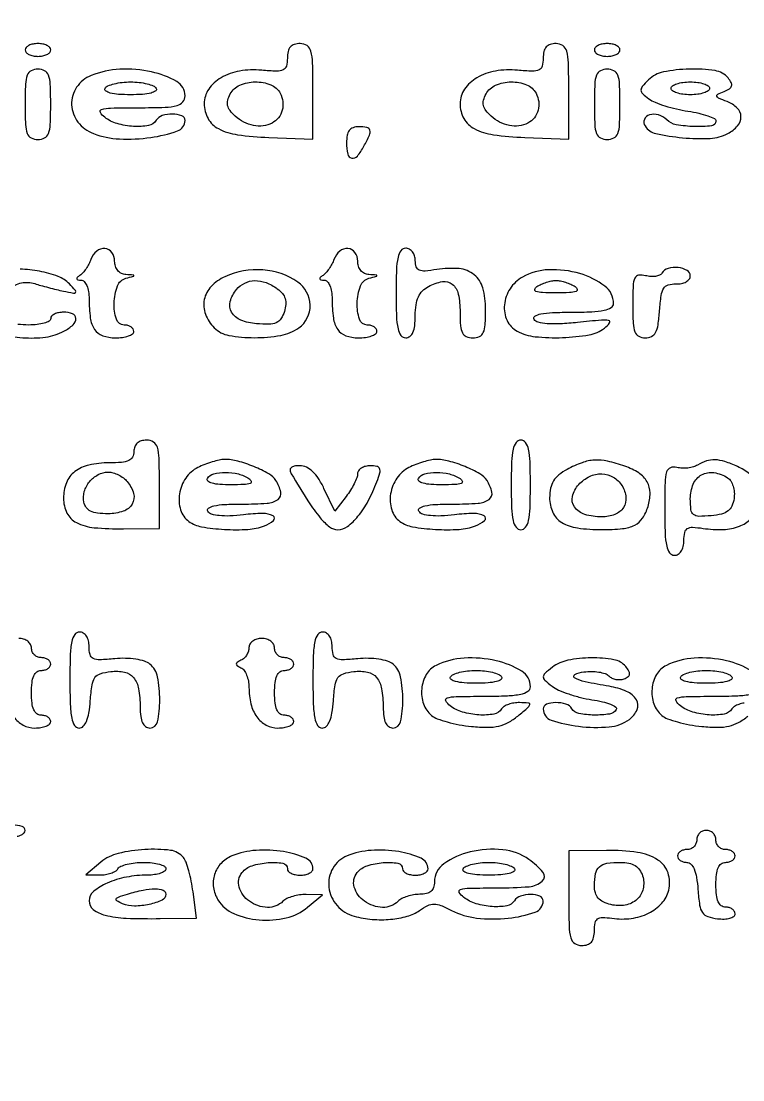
# Model space of a CAD drawing. Extents: x 0 to 1066, y 0 to 761.
# Drawn here: x 1007.7 to 1017.25, y 127.07 to 141.07 of the extents above; entities that cross this region are included whole.
import ezdxf

# ---------------------------------------------------------------- set-up
doc = ezdxf.new("R2010")
doc.units = 0
doc.header["$MEASUREMENT"] = 0

msp = doc.modelspace()

# ---------------------------------------------------------------- linework, layer by layer
for points in [[(710.559243, 95.267872, -0.000023), (733.258836, 95.240684, -0.000004), (756.324384, 95.211821, -0.198594)], [(606.442229, 95.24091, -0.000004), (629.422908, 95.212432, -0.198597)], [(669.892229, 95.24091, -0.000004), (692.872908, 95.212432, -0.198597)], [(1007.548034, 137.532152, -0.127471), (1007.706084, 137.608599, -0.126029), (1007.8821, 137.599121, 0.008414), (1007.961998, 137.575478, 0.004214), (1008.063726, 137.548149, 0.004183), (1008.169485, 137.521633, 0.006167), (1008.2628, 137.50028, 0.006891), (1008.393972, 137.473848, 0.271372), (1008.420771, 137.483477, 0.369524), (1008.420476, 137.508018, 0.009791), (1008.341541, 137.594547, 0.113729), (1008.191576, 137.693917, 0.041876), (1007.945735, 137.763283, 0.042013), (1007.688889, 137.790956, 0.10093)], [(1007.435624, 136.939207, 0.053922), (1007.723145, 136.884646, 0.053029), (1008.027016, 136.892598, 0.090061), (1008.268362, 136.970377, 0.059033), (1008.389825, 137.055148, 0.219872), (1008.426118, 137.138493, 0.307231), (1008.382632, 137.199622, 0.089316), (1008.2628, 137.2212, 0.048028), (1008.198046, 137.214966, 0.068025), (1008.143303, 137.196349, 0.088204), (1008.106415, 137.168907, 0.191087), (1008.0936, 137.1366, -0.27491), (1008.074203, 137.103987, -0.053598), (1008.008295, 137.076851, -0.043338), (1007.914472, 137.058139, -0.027566), (1007.803201, 137.052, -0.030534), (1007.65704, 137.060934, -0.091037)], [(1017.335573, 135.08342, 0.061805), (1017.179465, 135.179341, 0.027517), (1017.00934, 135.245817, 0.069795), (1016.879041, 135.269275, 0.087239), (1016.76545, 135.253814, 0.063946), (1016.649985, 135.199874, -0.072131), (1016.594291, 135.174953, -0.041012), (1016.521733, 135.160641, -0.039976), (1016.444685, 135.158109, -0.052229), (1016.375035, 135.168736, 0.160191), (1016.290021, 135.163467, 0.232379), (1016.240497, 135.108632, 0.063932), (1016.219251, 134.96826, 0.00563), (1016.2152, 134.608467, 0.008256), (1016.220342, 134.297091, 0.043706), (1016.240808, 134.127895, 0.102209), (1016.279728, 134.038699, 0.243562), (1016.3421, 134.0064, 0.136907), (1016.393444, 134.020727, 0.113975), (1016.434215, 134.060358, 0.089387), (1016.460305, 134.123058, 0.054055), (1016.469, 134.203248, -0.047174), (1016.478964, 134.30862, -0.207533), (1016.513318, 134.359071, -0.154843), (1016.581146, 134.37686, -0.023746), (1016.721717, 134.363005, 0.044591), (1016.990021, 134.347801, 0.082955), (1017.203059, 134.390553, 0.109471), (1017.351486, 134.488149, 0.132051)], [(1007.606303, 131.869103, 0.1158), (1007.729455, 131.76107, 0.122996), (1007.885077, 131.7222, 0.038692), (1007.964926, 131.728388, 0.057746), (1008.032346, 131.747051, 0.075912), (1008.078306, 131.774411, 0.224226), (1008.0936, 131.8068, 0.148195), (1008.083823, 131.839063, 0.098894), (1008.056323, 131.866549, 0.082425), (1008.015214, 131.885081, 0.064853), (1007.9667, 131.8914, -0.164293), (1007.910065, 131.910526, -0.129352), (1007.870014, 131.9619, -0.075863), (1007.846728, 132.051799, -0.025511), (1007.8398, 132.1875, -0.025511), (1007.846728, 132.323201, -0.075863), (1007.870014, 132.4131, -0.129352), (1007.910065, 132.464474, -0.164293), (1007.9667, 132.4836, 0.064853), (1008.015214, 132.489919, 0.082425), (1008.056323, 132.508451, 0.098894), (1008.083823, 132.535937, 0.148195), (1008.0936, 132.5682, 0.148195), (1008.083823, 132.600463, 0.098894), (1008.056323, 132.627949, 0.082425), (1008.015214, 132.646481, 0.064853), (1007.9667, 132.6528, -0.099038), (1007.91827, 132.662488, -0.097945), (1007.877077, 132.690077, -0.097945), (1007.849488, 132.73127, -0.099038), (1007.8398, 132.7797, 0.130775), (1007.826839, 132.828409, 0.10214), (1007.79045, 132.869587, 0.08892), (1007.735692, 132.897136, 0.072314), (1007.6706, 132.9066, 0.069108)], [(1017.36897, 132.473601, 0.08258), (1017.030822, 132.611503, 0.070895), (1016.606084, 132.645934, 0.097484), (1016.23635, 132.549546, 0.150218), (1016.106822, 132.429462, 0.108788), (1016.046744, 132.240799, 0.106265), (1016.070918, 132.040611, 0.137396), (1016.175707, 131.88907, 0.083642), (1016.251657, 131.844995, 0.022459), (1016.384793, 131.801756, 0.0221), (1016.542726, 131.765623, 0.021236), (1016.705346, 131.742995, 0.021612), (1016.916848, 131.731865, 0.057498), (1017.066995, 131.747766, 0.070643), (1017.19095, 131.794626, 0.047885), (1017.315889, 131.879769, 0.004231)], [(1017.266358, 132.052604, 0.044511), (1017.194875, 132.034922, 0.048877), (1017.136661, 132.008285, 0.123222), (1017.1035, 131.976, -0.213591), (1017.001791, 131.906959, -0.058451), (1016.8036, 131.895304, -0.056144), (1016.587505, 131.932443, -0.091551), (1016.42172, 132.015609, -0.103523), (1016.364763, 132.080954, -0.484919), (1016.381129, 132.120498, -0.064153), (1016.500185, 132.138155, -0.00368), (1016.87085, 132.142509, 0.008414), (1017.181312, 132.149097, 0.040692), (1017.356343, 132.170092, 0.08915)], [(1007.650754, 130.290234, 0.068025), (1007.705498, 130.308851, 0.088204), (1007.742385, 130.336293, 0.191087), (1007.7552, 130.3686, 0.33192), (1007.717291, 130.419414, 0.059876), (1007.593584, 130.440557, 0.04594)]]:
    msp.add_lwpolyline(points, format="xyb")
for points in [[(1007.7552, 140.6898, 0.191087), (1007.768015, 140.657493, 0.088204), (1007.804903, 140.630051, 0.068025), (1007.859646, 140.611434, 0.048028), (1007.9244, 140.6052, 0.048028), (1007.989154, 140.611434, 0.068025), (1008.043898, 140.630051, 0.088204), (1008.080785, 140.657493, 0.191087), (1008.0936, 140.6898, 0.191087), (1008.080785, 140.722107, 0.088204), (1008.043898, 140.749549, 0.068025), (1007.989154, 140.768166, 0.048028), (1007.9244, 140.7744, 0.048028), (1007.859646, 140.768166, 0.068025), (1007.804903, 140.749549, 0.088204), (1007.768015, 140.722107, 0.191087)], [(1011.2238, 140.581814, -0.06183), (1011.210713, 140.47639, -0.224383), (1011.168919, 140.425592, -0.120811), (1011.083091, 140.408156, -0.013762), (1010.884276, 140.421608, 0.065801), (1010.593038, 140.411021, 0.09008), (1010.346876, 140.321883, 0.11095), (1010.183233, 140.170016, 0.151572), (1010.124, 139.979109, 0.127116), (1010.174603, 139.783283, 0.147059), (1010.31207, 139.649178, 0.086757), (1010.564654, 139.568849, 0.02435), (1010.978625, 139.533101), (1011.5622, 139.511236), (1011.5622, 140.142818, 0.005951), (1011.557724, 140.518903, 0.059557), (1011.535384, 140.674302, 0.180608), (1011.48389, 140.746567, 0.149683), (1011.393, 140.7744, 0.073898), (1011.315928, 140.762946, 0.139619), (1011.263532, 140.729177, 0.126112), (1011.233503, 140.670054, 0.054817)], [(1014.6078, 140.581814, -0.06183), (1014.594713, 140.47639, -0.224383), (1014.552919, 140.425592, -0.120811), (1014.467091, 140.408156, -0.013762), (1014.268276, 140.421608, 0.065801), (1013.977038, 140.411021, 0.09008), (1013.730876, 140.321883, 0.11095), (1013.567233, 140.170016, 0.151572), (1013.508, 139.979109, 0.127116), (1013.558603, 139.783283, 0.147059), (1013.69607, 139.649178, 0.086757), (1013.948654, 139.568849, 0.02435), (1014.362625, 139.533101), (1014.9462, 139.511236), (1014.9462, 140.142818, 0.005951), (1014.941724, 140.518903, 0.059557), (1014.919384, 140.674302, 0.180608), (1014.86789, 140.746567, 0.149683), (1014.777, 140.7744, 0.073898), (1014.699928, 140.762946, 0.139619), (1014.647532, 140.729177, 0.126112), (1014.617503, 140.670054, 0.054817)], [(1015.2846, 140.6898, 0.191087), (1015.297415, 140.657493, 0.088204), (1015.334303, 140.630051, 0.068025), (1015.389046, 140.611434, 0.048028), (1015.4538, 140.6052, 0.048028), (1015.518554, 140.611434, 0.068025), (1015.573298, 140.630051, 0.088204), (1015.610185, 140.657493, 0.191087), (1015.623, 140.6898, 0.191087), (1015.610185, 140.722107, 0.088204), (1015.573298, 140.749549, 0.068025), (1015.518554, 140.768166, 0.048028), (1015.4538, 140.7744, 0.048028), (1015.389046, 140.768166, 0.068025), (1015.334303, 140.749549, 0.088204), (1015.297415, 140.722107, 0.191087)], [(1007.7552, 139.9707, 0.009792), (1007.760403, 139.705044, 0.077556), (1007.784041, 139.584712, 0.189837), (1007.835219, 139.526828, 0.118451), (1007.9244, 139.5054, 0.118451), (1008.013581, 139.526828, 0.189837), (1008.064759, 139.584712, 0.077556), (1008.088397, 139.705044, 0.009792), (1008.0936, 139.9707, 0.009792), (1008.088397, 140.236356, 0.077556), (1008.064759, 140.356687, 0.189837), (1008.013581, 140.414572, 0.118451), (1007.9244, 140.436, 0.118451), (1007.835219, 140.414572, 0.189837), (1007.784041, 140.356687, 0.077556), (1007.760403, 140.236356, 0.009792)], [(1008.62979, 140.351516, 0.14807), (1008.437065, 140.196522, 0.161253), (1008.370857, 139.96604, 0.156057), (1008.454768, 139.735909, 0.137919), (1008.660546, 139.583519, 0.079277), (1009.002401, 139.512405, 0.047386), (1009.418059, 139.5323, 0.04781), (1009.771185, 139.617996, 0.319548), (1009.8702, 139.757106, 0.312179), (1009.827253, 139.819188, 0.088965), (1009.705622, 139.841694, 0.07719), (1009.569563, 139.821329, 0.180568), (1009.4895, 139.7592, -0.213591), (1009.387791, 139.690159, -0.058451), (1009.1896, 139.678504, -0.056144), (1008.973505, 139.715643, -0.091551), (1008.80772, 139.798809, -0.103523), (1008.750763, 139.864154, -0.484919), (1008.767129, 139.903698, -0.064153), (1008.886185, 139.921355, -0.00368), (1009.25685, 139.925709, 0.006741), (1009.607386, 139.931974, 0.055368), (1009.765325, 139.954549, 0.158251), (1009.840935, 140.002639, 0.174336), (1009.8702, 140.08402, 0.270288), (1009.759996, 140.272991, 0.075764), (1009.427728, 140.399439, 0.065093), (1009.007377, 140.434153, 0.084123)], [(1015.2846, 139.9707, 0.009792), (1015.289803, 139.705044, 0.077556), (1015.313441, 139.584712, 0.189837), (1015.364619, 139.526828, 0.118451), (1015.4538, 139.5054, 0.118451), (1015.542981, 139.526828, 0.189837), (1015.594159, 139.584712, 0.077556), (1015.617797, 139.705044, 0.009792), (1015.623, 139.9707, 0.009792), (1015.617797, 140.236356, 0.077556), (1015.594159, 140.356687, 0.189837), (1015.542981, 140.414572, 0.118451), (1015.4538, 140.436, 0.118451), (1015.364619, 140.414572, 0.189837), (1015.313441, 140.356687, 0.077556), (1015.289803, 140.236356, 0.009792)], [(1016.000361, 140.293675, 0.019917), (1015.91839, 140.2049, 0.183837), (1015.901136, 140.156451, 0.206489), (1015.9215, 140.111899, 0.025862), (1016.005741, 140.043346, 0.061878), (1016.087204, 139.998017, 0.019522), (1016.218533, 139.950801, 0.019165), (1016.370512, 139.909104, 0.020152), (1016.522723, 139.879965, -0.018658), (1016.664238, 139.853312, -0.028986), (1016.783525, 139.818826, -0.028415), (1016.871795, 139.7819, -0.286954), (1016.892, 139.749594, -0.381431), (1016.835695, 139.686525, -0.035052), (1016.607945, 139.676695, -0.036923), (1016.36829, 139.700923, -0.153906), (1016.241106, 139.767134, 0.125728), (1016.132964, 139.831262, 0.142679), (1016.01275, 139.831462, 0.231214), (1015.946772, 139.771673, 0.239154), (1015.95461, 139.684198, 0.202162), (1016.097571, 139.58364, 0.030558), (1016.450878, 139.529174, 0.033709), (1016.817939, 139.520193, 0.112589), (1017.048864, 139.583398, 0.090564), (1017.179373, 139.687227, 0.186861), (1017.223244, 139.80791, 0.197471), (1017.173651, 139.921789, 0.100868), (1017.04005, 140.007253, -0.009918), (1016.928012, 140.053028, -0.221559), (1016.905289, 140.078572, -0.364559), (1016.916074, 140.103507, -0.019909), (1016.999909, 140.141306, 0.042301), (1017.070609, 140.17707, 0.183921), (1017.098682, 140.213682, 0.198362), (1017.094196, 140.257827, 0.049994), (1017.053, 140.31898, 0.184837), (1016.879977, 140.416336, 0.042778), (1016.540452, 140.437233, 0.04353), (1016.196866, 140.398923, 0.147903)], [(1009.4895, 140.1822, -0.400129), (1009.482231, 140.147698, -0.089468), (1009.421883, 140.120499, -0.044569), (1009.309975, 140.10291, -0.016707), (1009.1511, 140.0976, -0.016707), (1008.992225, 140.10291, -0.044569), (1008.880317, 140.120499, -0.089468), (1008.819969, 140.147698, -0.400129), (1008.8127, 140.1822, -0.158284), (1008.851271, 140.214903, -0.036095), (1008.933673, 140.241949, -0.033884), (1009.037732, 140.260587, -0.02738), (1009.1511, 140.2668, -0.02738), (1009.264468, 140.260587, -0.033884), (1009.368527, 140.241949, -0.036095), (1009.450929, 140.214903, -0.158284)], [(1011.12905, 140.116565, -0.187248), (1011.156449, 139.891583, -0.21525), (1011.022529, 139.723601, -0.170472), (1010.776626, 139.689947, -0.134269), (1010.535234, 139.812148, -0.043983), (1010.465824, 139.887056, -0.109549), (1010.434112, 139.954208, -0.12022), (1010.43526, 140.024455, -0.059012), (1010.468099, 140.108248, -0.170606), (1010.594581, 140.224072, -0.098037), (1010.799133, 140.26725, -0.098815), (1011.003334, 140.229161, -0.176293)], [(1014.51305, 140.116565, -0.187248), (1014.540449, 139.891583, -0.21525), (1014.406529, 139.723601, -0.170472), (1014.160626, 139.689947, -0.134269), (1013.919234, 139.812148, -0.043983), (1013.849824, 139.887056, -0.109549), (1013.818112, 139.954208, -0.12022), (1013.81926, 140.024455, -0.059012), (1013.852099, 140.108248, -0.170606), (1013.978581, 140.224072, -0.098037), (1014.183133, 140.26725, -0.098815), (1014.387334, 140.229161, -0.176293)], [(1016.8074, 140.1822, -0.254951), (1016.789671, 140.149691, -0.06271), (1016.732846, 140.122451, -0.048861), (1016.650827, 140.103756, -0.031626), (1016.5536, 140.0976, -0.031626), (1016.456373, 140.103756, -0.048861), (1016.374354, 140.122451, -0.06271), (1016.317529, 140.149691, -0.254951), (1016.2998, 140.1822, -0.254951), (1016.317529, 140.214709, -0.06271), (1016.374354, 140.241949, -0.048861), (1016.456373, 140.260644, -0.031626), (1016.5536, 140.2668, -0.031626), (1016.650827, 140.260644, -0.048861), (1016.732846, 140.241949, -0.06271), (1016.789671, 140.214709, -0.254951)], [(1012.00635, 139.4631, 0.051682), (1012.021898, 139.313085, 0.298086), (1012.075626, 139.259415, 0.280078), (1012.149717, 139.285683, 0.048169), (1012.236023, 139.415238, 0.016673), (1012.308968, 139.563191, 0.17477), (1012.314195, 139.629495, 0.290043), (1012.275253, 139.664969, 0.043585), (1012.164975, 139.6746, 0.087567), (1012.092679, 139.661841, 0.145494), (1012.043363, 139.62525, 0.116296), (1012.015183, 139.560758, 0.04513)], [(1008.625866, 137.91915, -0.034842), (1008.598288, 137.85791, -0.028095), (1008.560624, 137.796332, -0.02892), (1008.519178, 137.743254, -0.062485), (1008.480471, 137.708945, 0.032002), (1008.444339, 137.680648, 0.275212), (1008.438424, 137.66188, 0.30431), (1008.452108, 137.649179, 0.036288), (1008.49545, 137.645495, -0.207996), (1008.536784, 137.626918, -0.084059), (1008.57088, 137.573786, -0.062038), (1008.593681, 137.49416, -0.038763), (1008.6012, 137.397319, 0.032597), (1008.617774, 137.143371, 0.116424), (1008.675057, 136.99217, 0.162763), (1008.781158, 136.910815, 0.083054), (1008.948651, 136.8828, 0.032824), (1009.042404, 136.888961, 0.050432), (1009.121505, 136.907651, 0.065191), (1009.176124, 136.934917, 0.249384), (1009.1934, 136.9674, 0.148195), (1009.183623, 136.999663, 0.098894), (1009.156123, 137.027149, 0.082425), (1009.115014, 137.045681, 0.064853), (1009.0665, 137.052, -0.324794), (1008.962349, 137.127634, -0.087421), (1008.932064, 137.342209, -0.079037), (1008.976133, 137.568991, -0.246177), (1009.08765, 137.670483, 0.001923), (1009.187155, 137.696896, 0.339035), (1009.1934, 137.705047, 0.392517), (1009.186965, 137.711981, 0.002113), (1009.08765, 137.718986, -0.099242), (1009.027985, 137.735116, -0.104863), (1008.980483, 137.772813, -0.097744), (1008.950075, 137.82899, -0.07546), (1008.9396, 137.898, 0.156895), (1008.902781, 138.012448, 0.223876), (1008.810969, 138.063539, 0.194427), (1008.702125, 138.027861, 0.129853)], [(1011.840666, 137.91915, -0.034842), (1011.813088, 137.85791, -0.028095), (1011.775424, 137.796332, -0.02892), (1011.733978, 137.743254, -0.062485), (1011.695271, 137.708945, 0.032002), (1011.659139, 137.680648, 0.275212), (1011.653224, 137.66188, 0.30431), (1011.666908, 137.649179, 0.036288), (1011.71025, 137.645495, -0.207996), (1011.751584, 137.626918, -0.084059), (1011.78568, 137.573786, -0.062038), (1011.808481, 137.49416, -0.038763), (1011.816, 137.397319, 0.032597), (1011.832574, 137.143371, 0.116424), (1011.889857, 136.99217, 0.162763), (1011.995958, 136.910815, 0.083054), (1012.163451, 136.8828, 0.032824), (1012.257204, 136.888961, 0.050432), (1012.336305, 136.907651, 0.065191), (1012.390924, 136.934917, 0.249384), (1012.4082, 136.9674, 0.148195), (1012.398423, 136.999663, 0.098894), (1012.370923, 137.027149, 0.082425), (1012.329814, 137.045681, 0.064853), (1012.2813, 137.052, -0.324794), (1012.177149, 137.127634, -0.087421), (1012.146864, 137.342209, -0.079037), (1012.190933, 137.568991, -0.246177), (1012.30245, 137.670483, 0.001923), (1012.401955, 137.696896, 0.339035), (1012.4082, 137.705047, 0.392517), (1012.401765, 137.711981, 0.002113), (1012.30245, 137.718986, -0.099242), (1012.242785, 137.735116, -0.104863), (1012.195283, 137.772813, -0.097744), (1012.164875, 137.82899, -0.07546), (1012.1544, 137.898, 0.156895), (1012.117581, 138.012448, 0.223876), (1012.025769, 138.063539, 0.194427), (1011.916925, 138.027861, 0.129853)], [(1012.662, 137.475, 0.008455), (1012.667169, 137.169326, 0.044348), (1012.687682, 137.00265, 0.103378), (1012.726644, 136.914724, 0.241448), (1012.7889, 136.8828, 0.163427), (1012.84543, 136.901784, 0.129276), (1012.885494, 136.952804, 0.076327), (1012.908835, 137.041908, 0.025967), (1012.9158, 137.175923, -0.034809), (1012.925638, 137.31707, -0.071881), (1012.956424, 137.423057, -0.087372), (1013.010879, 137.502565, -0.076294), (1013.091611, 137.563138, -0.079862), (1013.275348, 137.626486, -0.217417), (1013.405375, 137.592516, -0.173593), (1013.48415, 137.462085, -0.049932), (1013.508, 137.223855, 0.017133), (1013.514296, 137.040154, 0.098316), (1013.539643, 136.946582, 0.184478), (1013.590689, 136.899463, 0.095428), (1013.6772, 136.8828, 0.102041), (1013.764733, 136.900852, 0.187889), (1013.815776, 136.951165, 0.091374), (1013.840511, 137.052725, 0.014166), (1013.8464, 137.260523, 0.066488), (1013.808777, 137.542202, 0.156972), (1013.694531, 137.717741, 0.151472), (1013.496091, 137.797408, 0.060571), (1013.200297, 137.785605, -0.018036), (1013.044345, 137.76604, -0.120846), (1012.967708, 137.777762, -0.220558), (1012.92883, 137.819974, -0.077694), (1012.9158, 137.903319, 0.075873), (1012.906244, 137.965931, 0.089232), (1012.878523, 138.01906, 0.100733), (1012.837295, 138.054576, 0.128277), (1012.7889, 138.0672, 0.241448), (1012.726644, 138.035276, 0.103378), (1012.687682, 137.94735, 0.044348), (1012.667169, 137.780674, 0.008455)], [(1010.39895, 137.691305, 0.097185), (1010.21675, 137.562317, 0.139343), (1010.125192, 137.388195, 0.143682), (1010.140257, 137.195992, 0.105834), (1010.256943, 137.015743, 0.152802), (1010.449832, 136.914797, 0.044471), (1010.787798, 136.884299, 0.045034), (1011.136371, 136.915366, 0.108451), (1011.374176, 137.014497, 0.252552), (1011.52535, 137.315807, 0.237937), (1011.360633, 137.619539, 0.135938), (1010.89849, 137.781182, 0.122743)], [(1014.33285, 137.684993, 0.12094), (1014.168789, 137.53127, 0.120817), (1014.094477, 137.318995, 0.133458), (1014.129756, 137.112324, 0.162656), (1014.263838, 136.970377, 0.097861), (1014.501951, 136.897685, 0.034111), (1014.861881, 136.885802, 0.033265), (1015.214279, 136.921765, 0.124255), (1015.41648, 137.010961, 0.0595), (1015.484873, 137.078829, 0.55686), (1015.47343, 137.110589, 0.074477), (1015.379738, 137.116228, 0.00348), (1015.062929, 137.085876, -0.012717), (1014.831933, 137.068043, -0.030694), (1014.660661, 137.069714, -0.040079), (1014.540965, 137.087956, -0.199035), (1014.486886, 137.126915, -0.417628), (1014.49705, 137.168878, -0.08881), (1014.575086, 137.198677, -0.03731), (1014.730663, 137.216338, -0.009613), (1014.983507, 137.2212, 0.010279), (1015.250603, 137.226691, 0.040308), (1015.414111, 137.246687, 0.078148), (1015.507208, 137.281542, 0.270464), (1015.5384, 137.334988, 0.235461), (1015.422797, 137.56686, 0.091061), (1015.092658, 137.73215, 0.080056), (1014.68073, 137.782986, 0.119358)], [(1016.177809, 137.736742, -0.15438), (1016.147409, 137.710566, -0.064046), (1016.094671, 137.695594, -0.054994), (1016.029523, 137.693063, -0.046215), (1015.961316, 137.704309, 0.098281), (1015.869807, 137.709792, 0.261817), (1015.819452, 137.671653, 0.094119), (1015.796678, 137.571109, 0.008765), (1015.7922, 137.315667, 0.011299), (1015.797654, 137.074333, 0.079578), (1015.821379, 136.95966, 0.184434), (1015.871324, 136.903582, 0.120179), (1015.956536, 136.8828, 0.112123), (1016.039604, 136.901665, 0.160679), (1016.093645, 136.953572, 0.086187), (1016.126625, 137.054801, 0.017695), (1016.146886, 137.24235, -0.01596), (1016.167829, 137.442722, -0.103877), (1016.201733, 137.537638, -0.188149), (1016.261307, 137.582811, -0.078181), (1016.36325, 137.595183, 0.056762), (1016.436354, 137.600906, 0.079056), (1016.497917, 137.62333, 0.100405), (1016.538952, 137.658404, 0.167393), (1016.5536, 137.700933, 0.27184), (1016.510585, 137.774205, 0.103893), (1016.393294, 137.81075, 0.092374), (1016.260308, 137.798854, 0.188117)], [(1011.091098, 137.532004, -0.060673), (1011.157716, 137.469622, -0.09917), (1011.194635, 137.401937, -0.096863), (1011.203116, 137.324087, -0.055739), (1011.184682, 137.231225, -0.067019), (1011.139345, 137.135215, -0.146179), (1011.077952, 137.082926, -0.101826), (1010.982221, 137.062298, -0.023149), (1010.815468, 137.068471, -0.073726), (1010.60779, 137.117204, -0.167429), (1010.487013, 137.220899, -0.200746), (1010.468038, 137.362361, -0.107876), (1010.550373, 137.521364, -0.10677), (1010.659334, 137.606866, -0.108657), (1010.793178, 137.639072, -0.096178), (1010.941432, 137.613304, -0.066978)], [(1015.0308, 137.5596, -0.184642), (1015.057077, 137.523704, -0.400857), (1015.042227, 137.496247, -0.068582), (1014.956633, 137.481061, -0.009659), (1014.777, 137.477591, -0.009659), (1014.597367, 137.481061, -0.068582), (1014.511773, 137.496247, -0.400857), (1014.496923, 137.523704, -0.184642), (1014.5232, 137.5596, -0.038252), (1014.581067, 137.591008, -0.027073), (1014.6501, 137.617519, -0.027466), (1014.719239, 137.635735, -0.050718), (1014.777, 137.641609, -0.050718), (1014.834761, 137.635735, -0.027466), (1014.9039, 137.617519, -0.027073), (1014.972933, 137.591008, -0.038252)], [(1009.1934, 135.379227, -0.122889), (1009.17523, 135.306417, -0.16459), (1009.126034, 135.260083, -0.088008), (1009.032178, 135.235756, -0.019517), (1008.865686, 135.229255, 0.053737), (1008.600038, 135.200621, 0.112021), (1008.412513, 135.112829, 0.134051), (1008.301848, 134.96522, 0.094481), (1008.2628, 134.760418, 0.116152), (1008.30872, 134.565411, 0.160603), (1008.434361, 134.438665, 0.095746), (1008.667045, 134.371661, 0.025358), (1009.055226, 134.356607), (1009.5318, 134.362299), (1009.5318, 134.94575, 0.006741), (1009.527161, 135.289825, 0.06391), (1009.504517, 135.435119, 0.184325), (1009.453098, 135.503205, 0.140775), (1009.3626, 135.5292, 0.071675), (1009.29212, 135.519044, 0.110198), (1009.238412, 135.489303, 0.119015), (1009.205114, 135.441526, 0.093203)], [(1014.1848, 134.937, 0.008455), (1014.189969, 134.631326, 0.044348), (1014.210482, 134.46465, 0.103378), (1014.249444, 134.376724, 0.241448), (1014.3117, 134.3448, 0.241448), (1014.373956, 134.376724, 0.103378), (1014.412918, 134.46465, 0.044348), (1014.433431, 134.631326, 0.008455), (1014.4386, 134.937, 0.008455), (1014.433431, 135.242674, 0.044348), (1014.412918, 135.40935, 0.103378), (1014.373956, 135.497276, 0.241448), (1014.3117, 135.5292, 0.241448), (1014.249444, 135.497276, 0.103378), (1014.210482, 135.40935, 0.044348), (1014.189969, 135.242674, 0.008455)], [(1010.0394, 135.166443, 0.127367), (1009.880587, 135.027234, 0.108784), (1009.797604, 134.820074, 0.11634), (1009.811883, 134.6084, 0.16149), (1009.921412, 134.454722, 0.115748), (1010.089198, 134.383605, 0.02798), (1010.390801, 134.348924, 0.029413), (1010.702533, 134.349007, 0.076984), (1010.920781, 134.396151, 0.084923), (1011.041403, 134.467776, 0.531171), (1011.034824, 134.526785, 0.126083), (1010.897574, 134.559265, 0.02486), (1010.643038, 134.541885, -0.017585), (1010.463708, 134.527017, -0.036431), (1010.323319, 134.530566, -0.047313), (1010.222394, 134.550254, -0.184555), (1010.172746, 134.588171, -0.394573), (1010.181193, 134.630263, -0.104047), (1010.250174, 134.660552, -0.041209), (1010.392772, 134.678329, -0.010414), (1010.626607, 134.6832, 0.017966), (1010.955035, 134.695005, 0.135411), (1011.100098, 134.746489, 0.304717), (1011.136771, 134.84132, 0.086167), (1011.072733, 134.995157, 0.124112), (1010.977921, 135.084815, 0.030208), (1010.782506, 135.179238, 0.031857), (1010.567319, 135.251988, 0.067873), (1010.393443, 135.274153, 0.051575), (1010.324082, 135.266365, 0.020119), (1010.230644, 135.241998, 0.019663), (1010.130831, 135.207291, 0.023096)], [(1012.8312, 135.166443, 0.127367), (1012.672387, 135.027234, 0.108784), (1012.589404, 134.820074, 0.11634), (1012.603683, 134.6084, 0.16149), (1012.713212, 134.454722, 0.115748), (1012.880998, 134.383605, 0.02798), (1013.182601, 134.348924, 0.029413), (1013.494333, 134.349007, 0.076984), (1013.712581, 134.396151, 0.084923), (1013.833203, 134.467776, 0.531171), (1013.826624, 134.526785, 0.126083), (1013.689374, 134.559265, 0.02486), (1013.434838, 134.541885, -0.017585), (1013.255508, 134.527017, -0.036431), (1013.115119, 134.530566, -0.047313), (1013.014194, 134.550254, -0.184555), (1012.964546, 134.588171, -0.394573), (1012.972993, 134.630263, -0.104047), (1013.041974, 134.660552, -0.041209), (1013.184572, 134.678329, -0.010414), (1013.418407, 134.6832, 0.017966), (1013.746835, 134.695005, 0.135411), (1013.891898, 134.746489, 0.304717), (1013.928571, 134.84132, 0.086167), (1013.864533, 134.995157, 0.124112), (1013.769721, 135.084815, 0.030208), (1013.574306, 135.179238, 0.031857), (1013.359119, 135.251988, 0.067873), (1013.185243, 135.274153, 0.051575), (1013.115882, 135.266365, 0.020119), (1013.022444, 135.241998, 0.019663), (1012.922631, 135.207291, 0.023096)], [(1014.92505, 135.142411, 0.045239), (1014.814947, 135.069091, 0.084402), (1014.74414, 134.989085, 0.087509), (1014.705294, 134.892251, 0.051779), (1014.6924, 134.768075, 0.107716), (1014.73467, 134.574143, 0.149664), (1014.852013, 134.442048, 0.103092), (1015.061134, 134.367631, 0.035008), (1015.384788, 134.346095, 0.023209), (1015.657822, 134.359747, 0.091855), (1015.818704, 134.405933, 0.131472), (1015.921277, 134.496661, 0.070862), (1015.994216, 134.650132, 0.077313), (1016.021129, 134.830825, 0.129038), (1015.981378, 134.978395, 0.119175), (1015.870997, 135.095229, 0.060355), (1015.688193, 135.184888, 0.028072), (1015.458719, 135.2507, 0.069806), (1015.285046, 135.265285, 0.074677), (1015.121156, 135.231264, 0.035844)], [(1011.276302, 135.08505, 0.008012), (1011.502714, 134.715531, 0.032011), (1011.658995, 134.501073, 0.055194), (1011.782523, 134.382061, 0.165615), (1011.891931, 134.3448, 0.164028), (1012.019036, 134.38765, 0.059489), (1012.1576, 134.521785, 0.048203), (1012.292346, 134.724576, 0.031715), (1012.408399, 134.979822, 0.020897), (1012.447518, 135.097265, 0.169195), (1012.444418, 135.1531, 0.252365), (1012.408544, 135.182449, 0.047861), (1012.321506, 135.1908, 0.061287), (1012.257468, 135.182921, 0.078743), (1012.202935, 135.159736, 0.09568), (1012.166063, 135.12539, 0.154278), (1012.152519, 135.08505, -0.088068), (1012.142034, 135.031533, -0.024574), (1012.107225, 134.953228, -0.023989), (1012.058394, 134.867023, -0.023125), (1012.00097, 134.784794), (1011.851302, 134.590287), (1011.70812, 134.890544, 0.031603), (1011.634331, 135.023034, 0.061055), (1011.556896, 135.116229, 0.079449), (1011.475371, 135.171642, 0.110043), (1011.389376, 135.1908, 0.039803), (1011.314836, 135.184857, 0.149298), (1011.273156, 135.164438, 0.237836), (1011.260864, 135.130956, 0.105024)], [(1009.105427, 134.983364, -0.104388), (1009.189238, 134.824211, -0.204541), (1009.171446, 134.684698, -0.180532), (1009.053898, 134.589012, -0.081684), (1008.855, 134.5563, -0.02784), (1008.713821, 134.564167, -0.082363), (1008.6207, 134.59051, -0.123746), (1008.562976, 134.637791, -0.112476), (1008.531923, 134.708414, -0.118507), (1008.53831, 134.848205, -0.100474), (1008.606988, 134.979528, -0.10116), (1008.720939, 135.073009, -0.121949), (1008.855, 135.1062, -0.06956), (1008.919317, 135.097209, -0.044587), (1008.989812, 135.070117, -0.0441), (1009.055481, 135.03038, -0.061518)], [(1010.7162, 135.0216, -0.163739), (1010.74514, 134.985256, -0.417353), (1010.732125, 134.957817, -0.073665), (1010.651625, 134.942328, -0.00987), (1010.478557, 134.938295, -0.018067), (1010.331136, 134.9431, -0.048038), (1010.227337, 134.960352, -0.099296), (1010.172532, 134.987414, -0.384351), (1010.1663, 135.0216, -0.194116), (1010.249378, 135.082653, -0.062656), (1010.40385, 135.102087, -0.058919), (1010.575685, 135.081767, -0.084784)], [(1013.508, 135.0216, -0.163739), (1013.53694, 134.985256, -0.417353), (1013.523925, 134.957817, -0.073665), (1013.443425, 134.942328, -0.00987), (1013.270357, 134.938295, -0.018067), (1013.122936, 134.9431, -0.048038), (1013.019137, 134.960352, -0.099296), (1012.964332, 134.987414, -0.384351), (1012.9581, 135.0216, -0.194116), (1013.041178, 135.082653, -0.062656), (1013.19565, 135.102087, -0.058919), (1013.367485, 135.081767, -0.084784)], [(1015.648974, 134.927349, -0.113519), (1015.701836, 134.774828, -0.171829), (1015.669747, 134.639474, -0.157826), (1015.556069, 134.546675, -0.093156), (1015.382214, 134.514, -0.073106), (1015.158211, 134.546928, -0.166813), (1015.021171, 134.645278, -0.218849), (1014.99457, 134.786004, -0.123493), (1015.077906, 134.942311, -0.096603), (1015.220361, 135.048956, -0.119618), (1015.381889, 135.083708, -0.127836), (1015.533426, 135.040052, -0.119644)], [(1017.047452, 135.031887, -0.116717), (1017.088692, 134.989651, -0.060388), (1017.118978, 134.921916, -0.055085), (1017.13456, 134.840793, -0.055099), (1017.132052, 134.758233, -0.066163), (1017.103835, 134.657298, -0.130953), (1017.052881, 134.592338, -0.104571), (1016.967722, 134.552576, -0.033095), (1016.82855, 134.52979, -0.021851), (1016.665334, 134.521225, -0.175741), (1016.595592, 134.545832, -0.195399), (1016.561852, 134.607927, -0.027958), (1016.5536, 134.75539, -0.101222), (1016.593051, 134.948268, -0.165714), (1016.703419, 135.07111, -0.167287), (1016.864964, 135.100322, -0.103449)], [(1008.3474, 132.3567, 0.007954), (1008.352541, 132.033588, 0.03957), (1008.372618, 131.853315, 0.087654), (1008.409791, 131.755997, 0.26363), (1008.469436, 131.7222, 0.199886), (1008.524903, 131.745297, 0.098074), (1008.567978, 131.810172, 0.058471), (1008.598896, 131.920261, 0.021194), (1008.617486, 132.08175, -0.017585), (1008.640089, 132.291416, -0.117317), (1008.678384, 132.388382, -0.167475), (1008.749842, 132.440399, -0.045958), (1008.88812, 132.469224, -0.079816), (1009.070287, 132.460906, -0.17093), (1009.18918, 132.389069, -0.131714), (1009.255859, 132.242431, -0.040057), (1009.276705, 131.99715, 0.029305), (1009.284529, 131.873719, 0.078759), (1009.308695, 131.789391, 0.12706), (1009.349088, 131.740355, 0.158554), (1009.4049, 131.7222, 0.355042), (1009.506453, 131.804712, 0.051112), (1009.536278, 132.090395, 0.049028), (1009.50659, 132.398392, 0.172687), (1009.406492, 132.566879, 0.10036), (1009.334543, 132.605503, 0.035014), (1009.219346, 132.631581, 0.0325), (1009.082787, 132.643581, 0.029445), (1008.941192, 132.638452, -0.013723), (1008.74204, 132.624962, -0.120689), (1008.656128, 132.64238, -0.224495), (1008.6143, 132.693175, -0.061884), (1008.6012, 132.798614, 0.056367), (1008.592396, 132.876464, 0.089588), (1008.566114, 132.937952, 0.112454), (1008.525289, 132.977082, 0.135886), (1008.4743, 132.9912, 0.250296), (1008.411562, 132.957695, 0.098409), (1008.37278, 132.8643, 0.041714), (1008.352457, 132.686828, 0.007659)], [(1010.7162, 132.78675, -0.079041), (1010.708325, 132.737245, -0.060848), (1010.685136, 132.687609, -0.061238), (1010.650891, 132.645341, -0.08292), (1010.61045, 132.61755, 0.029131), (1010.559058, 132.589816, 0.260055), (1010.547, 132.5682, 0.260055), (1010.559058, 132.546584, 0.029131), (1010.61045, 132.51885, -0.131295), (1010.651003, 132.48485, -0.056264), (1010.685136, 132.422306, -0.050325), (1010.708365, 132.343484, -0.04654), (1010.7162, 132.259488, 0.060005), (1010.742599, 132.04031, 0.095386), (1010.821103, 131.869103, 0.1158), (1010.944255, 131.76107, 0.122996), (1011.099877, 131.7222, 0.038692), (1011.179726, 131.728388, 0.057746), (1011.247146, 131.747051, 0.075912), (1011.293106, 131.774411, 0.224226), (1011.3084, 131.8068, 0.148195), (1011.298623, 131.839063, 0.098894), (1011.271123, 131.866549, 0.082425), (1011.230014, 131.885081, 0.064853), (1011.1815, 131.8914, -0.164293), (1011.124865, 131.910526, -0.129352), (1011.084814, 131.9619, -0.075863), (1011.061528, 132.051799, -0.025511), (1011.0546, 132.1875, -0.025511), (1011.061528, 132.323201, -0.075863), (1011.084814, 132.4131, -0.129352), (1011.124865, 132.464474, -0.164293), (1011.1815, 132.4836, 0.064853), (1011.230014, 132.489919, 0.082425), (1011.271123, 132.508451, 0.098894), (1011.298623, 132.535937, 0.148195), (1011.3084, 132.5682, 0.148195), (1011.298623, 132.600463, 0.098894), (1011.271123, 132.627949, 0.082425), (1011.230014, 132.646481, 0.064853), (1011.1815, 132.6528, -0.099038), (1011.13307, 132.662488, -0.097945), (1011.091877, 132.690077, -0.097945), (1011.064288, 132.73127, -0.099038), (1011.0546, 132.7797, 0.130775), (1011.041639, 132.828409, 0.10214), (1011.00525, 132.869587, 0.08892), (1010.950492, 132.897136, 0.072314), (1010.8854, 132.9066, 0.069108), (1010.820731, 132.897619, 0.085282), (1010.765903, 132.871394, 0.099962), (1010.729243, 132.832453, 0.139896)], [(1011.5622, 132.3567, 0.007954), (1011.567341, 132.033588, 0.03957), (1011.587418, 131.853315, 0.087654), (1011.624591, 131.755997, 0.26363), (1011.684236, 131.7222, 0.199886), (1011.739703, 131.745297, 0.098074), (1011.782778, 131.810172, 0.058471), (1011.813696, 131.920261, 0.021194), (1011.832286, 132.08175, -0.017585), (1011.854889, 132.291416, -0.117317), (1011.893184, 132.388382, -0.167475), (1011.964642, 132.440399, -0.045958), (1012.10292, 132.469224, -0.079816), (1012.285087, 132.460906, -0.17093), (1012.40398, 132.389069, -0.131714), (1012.470659, 132.242431, -0.040057), (1012.491505, 131.99715, 0.029305), (1012.499329, 131.873719, 0.078759), (1012.523495, 131.789391, 0.12706), (1012.563888, 131.740355, 0.158554), (1012.6197, 131.7222, 0.355042), (1012.721253, 131.804712, 0.051112), (1012.751078, 132.090395, 0.049028), (1012.72139, 132.398392, 0.172687), (1012.621292, 132.566879, 0.10036), (1012.549343, 132.605503, 0.035014), (1012.434146, 132.631581, 0.0325), (1012.297587, 132.643581, 0.029445), (1012.155992, 132.638452, -0.013723), (1011.95684, 132.624962, -0.120689), (1011.870928, 132.64238, -0.224495), (1011.8291, 132.693175, -0.061884), (1011.816, 132.798614, 0.056367), (1011.807196, 132.876464, 0.089588), (1011.780914, 132.937952, 0.112454), (1011.740089, 132.977082, 0.135886), (1011.6891, 132.9912, 0.250296), (1011.626362, 132.957695, 0.098409), (1011.58758, 132.8643, 0.041714), (1011.567257, 132.686828, 0.007659)], [(1013.19075, 132.549546, 0.150218), (1013.061222, 132.429462, 0.108788), (1013.001144, 132.240799, 0.106265), (1013.025318, 132.040611, 0.137396), (1013.130107, 131.88907, 0.083642), (1013.206057, 131.844995, 0.022459), (1013.339193, 131.801756, 0.0221), (1013.497126, 131.765623, 0.021236), (1013.659746, 131.742995, 0.021612), (1013.871248, 131.731865, 0.057498), (1014.021395, 131.747766, 0.070643), (1014.14535, 131.794626, 0.047885), (1014.270289, 131.879769, 0.004231), (1014.410974, 131.998829, 0.18173), (1014.42942, 132.032559, 0.435068), (1014.413089, 132.052761, 0.013767), (1014.295543, 132.057785, 0.042204), (1014.220758, 132.052604, 0.044511), (1014.149275, 132.034922, 0.048877), (1014.091061, 132.008285, 0.123222), (1014.0579, 131.976, -0.213591), (1013.956191, 131.906959, -0.058451), (1013.758, 131.895304, -0.056144), (1013.541905, 131.932443, -0.091551), (1013.37612, 132.015609, -0.103523), (1013.319163, 132.080954, -0.484919), (1013.335529, 132.120498, -0.064153), (1013.454585, 132.138155, -0.00368), (1013.82525, 132.142509, 0.008414), (1014.135712, 132.149097, 0.040692), (1014.310743, 132.170092, 0.08915), (1014.40553, 132.207793, 0.259184), (1014.4386, 132.267303, 0.26035), (1014.32337, 132.473601, 0.08258), (1013.985222, 132.611503, 0.070895), (1013.560484, 132.645934, 0.097484)], [(1014.72972, 132.5259, 0.01594), (1014.628521, 132.442415, 0.210578), (1014.608611, 132.399462, 0.218879), (1014.627284, 132.356732, 0.017291), (1014.724973, 132.275571, 0.061479), (1014.811322, 132.224294, 0.021677), (1014.945822, 132.17217, 0.021139), (1015.100114, 132.127117, 0.023249), (1015.252859, 132.096894, -0.020622), (1015.390884, 132.070337, -0.038368), (1015.499413, 132.035809, -0.053237), (1015.567885, 131.99919, -0.401415), (1015.574843, 131.966524, -0.220431), (1015.484638, 131.906998, -0.041408), (1015.282152, 131.89349, -0.041544), (1015.079705, 131.913639, -0.211831), (1014.9885, 131.976, 0.180568), (1014.908437, 132.038129, 0.07719), (1014.772378, 132.058494, 0.088965), (1014.650747, 132.035988, 0.312179), (1014.6078, 131.973906, 0.321365), (1014.712956, 131.827194, 0.051888), (1015.076114, 131.744706, 0.050808), (1015.481, 131.73736, 0.137859), (1015.747476, 131.836866, 0.134861), (1015.849262, 131.964995, 0.242944), (1015.839661, 132.095498, 0.156042), (1015.710521, 132.206749, 0.059206), (1015.479396, 132.274024, -0.009657), (1015.161108, 132.333354, -0.079034), (1015.023304, 132.385435, -0.611792), (1015.025327, 132.429036, -0.073156), (1015.146856, 132.464019, -0.03537), (1015.246071, 132.470329, -0.037425), (1015.343296, 132.462338, -0.040315), (1015.425185, 132.442523, -0.117385), (1015.474415, 132.412225, 0.086543), (1015.515609, 132.383265, 0.062692), (1015.569049, 132.36586, 0.061752), (1015.626055, 132.362075, 0.077494), (1015.677768, 132.373191, 0.061129), (1015.730811, 132.401382, 0.209983), (1015.750612, 132.433954, 0.169716), (1015.741981, 132.475687, 0.038153), (1015.6994, 132.53578, 0.179625), (1015.543222, 132.625744, 0.044364), (1015.243422, 132.649321, 0.045332), (1014.933321, 132.61796, 0.117159)], [(1014.0579, 132.399, -0.400129), (1014.050631, 132.364498, -0.089468), (1013.990283, 132.337299, -0.044569), (1013.878375, 132.31971, -0.016707), (1013.7195, 132.3144, -0.016707), (1013.560625, 132.31971, -0.044569), (1013.448717, 132.337299, -0.089468), (1013.388369, 132.364498, -0.400129), (1013.3811, 132.399, -0.158284), (1013.419671, 132.431703, -0.036095), (1013.502073, 132.458749, -0.033884), (1013.606132, 132.477387, -0.02738), (1013.7195, 132.4836, -0.02738), (1013.832868, 132.477387, -0.033884), (1013.936927, 132.458749, -0.036095), (1014.019329, 132.431703, -0.158284)], [(1017.1035, 132.399, -0.400129), (1017.096231, 132.364498, -0.089468), (1017.035883, 132.337299, -0.044569), (1016.923975, 132.31971, -0.016707), (1016.7651, 132.3144, -0.016707), (1016.606225, 132.31971, -0.044569), (1016.494317, 132.337299, -0.089468), (1016.433969, 132.364498, -0.400129), (1016.4267, 132.399, -0.158284), (1016.465271, 132.431703, -0.036095), (1016.547673, 132.458749, -0.033884), (1016.651732, 132.477387, -0.02738), (1016.7651, 132.4836, -0.02738), (1016.878468, 132.477387, -0.033884), (1016.982527, 132.458749, -0.036095), (1017.064929, 132.431703, -0.158284)], [(1016.6382, 130.2417, -0.099038), (1016.628512, 130.19327, -0.097945), (1016.600923, 130.152077, -0.097945), (1016.55973, 130.124488, -0.099038), (1016.5113, 130.1148, 0.064853), (1016.462786, 130.108481, 0.082425), (1016.421677, 130.089949, 0.098894), (1016.394177, 130.062463, 0.148195), (1016.3844, 130.0302, 0.142809), (1016.393806, 129.997939, 0.099633), (1016.420248, 129.970451, 0.08428), (1016.459789, 129.951932, 0.067565), (1016.506436, 129.9456, -0.199886), (1016.561903, 129.922503, -0.098074), (1016.604978, 129.857628, -0.058471), (1016.635896, 129.747539, -0.021194), (1016.654486, 129.58605, 0.017705), (1016.676822, 129.37933, 0.112209), (1016.714481, 129.281225, 0.16625), (1016.783754, 129.22842, 0.051861), (1016.91315, 129.199731, 0.036601), (1017.002275, 129.19604, 0.058686), (1017.077459, 129.207327, 0.081602), (1017.128484, 129.230672, 0.249719), (1017.1458, 129.263181, 0.139401), (1017.136018, 129.297585, 0.100013), (1017.108523, 129.326898, 0.085452), (1017.067401, 129.346638, 0.069375), (1017.0189, 129.3534, -0.164293), (1016.962265, 129.372526, -0.129352), (1016.922214, 129.4239, -0.075863), (1016.898928, 129.513799, -0.025511), (1016.892, 129.6495, -0.025511), (1016.898928, 129.785201, -0.075863), (1016.922214, 129.8751, -0.129352), (1016.962265, 129.926474, -0.164293), (1017.0189, 129.9456, 0.064853), (1017.067414, 129.951919, 0.082425), (1017.108523, 129.970451, 0.098894), (1017.136023, 129.997937, 0.148195), (1017.1458, 130.0302, 0.148195), (1017.136023, 130.062463, 0.098894), (1017.108523, 130.089949, 0.082425), (1017.067414, 130.108481, 0.064853), (1017.0189, 130.1148, -0.099038), (1016.97047, 130.124488, -0.097945), (1016.929277, 130.152077, -0.097945), (1016.901688, 130.19327, -0.099038), (1016.892, 130.2417, 0.099038), (1016.882312, 130.29013, 0.097945), (1016.854723, 130.331323, 0.097945), (1016.81353, 130.358912, 0.099038), (1016.7651, 130.3686, 0.099038), (1016.71667, 130.358912, 0.097945), (1016.675477, 130.331323, 0.097945), (1016.647888, 130.29013, 0.099038)], [(1008.758622, 129.948415), (1008.5589, 129.782029), (1008.744257, 129.779215, 0.042204), (1008.819042, 129.784396, 0.044511), (1008.890525, 129.802078, 0.048877), (1008.948739, 129.828715, 0.123222), (1008.9819, 129.861, -0.159713), (1009.020703, 129.893714, -0.035556), (1009.104339, 129.920749, -0.033489), (1009.210012, 129.939389, -0.026918), (1009.325293, 129.9456, -0.027497), (1009.436835, 129.939461, -0.043243), (1009.530887, 129.920749, -0.053437), (1009.596973, 129.893615, -0.275259), (1009.6164, 129.861, -0.247111), (1009.599307, 129.828526, -0.066195), (1009.545555, 129.801251, -0.051078), (1009.467606, 129.782563, -0.033322), (1009.375224, 129.7764, 0.047345), (1009.095035, 129.749809, 0.056209), (1008.841374, 129.670915, 0.067816), (1008.659689, 129.559707, 0.225224), (1008.6012, 129.436446, 0.23287), (1008.657561, 129.321994, 0.103158), (1008.813174, 129.246817, 0.051339), (1009.091606, 129.207052, 0.013444), (1009.543279, 129.201457), (1010.020057, 129.208371), (1009.976003, 129.555836, 0.017932), (1009.952999, 129.696613, 0.019147), (1009.920352, 129.832296, 0.019108), (1009.883521, 129.946246, 0.079599), (1009.848416, 130.00905, 0.198025), (1009.678727, 130.104244, 0.043987), (1009.339139, 130.115229, 0.04529), (1008.987702, 130.063515, 0.114996)], [(1010.49099, 130.030316, 0.107275), (1010.346923, 129.932379, 0.113554), (1010.260009, 129.785352, 0.112754), (1010.245744, 129.614265, 0.104596), (1010.306136, 129.448724, 0.152758), (1010.515539, 129.268963, 0.08104), (1010.850516, 129.185396, 0.077833), (1011.209568, 129.21151, 0.117191), (1011.489378, 129.350585), (1011.6891, 129.516971), (1011.47337, 129.519785, 0.038375), (1011.384045, 129.514091, 0.035316), (1011.294055, 129.494818, 0.037217), (1011.216257, 129.465891, 0.088988), (1011.165877, 129.430837, -0.207958), (1010.960458, 129.349901, -0.14584), (1010.72162, 129.430212, -0.167754), (1010.586374, 129.617919, -0.251265), (1010.625715, 129.811609, -0.142975), (1010.756315, 129.89982, -0.056968), (1010.970328, 129.942359, -0.063964), (1011.162774, 129.933624, -0.364372), (1011.2238, 129.861, 0.191087), (1011.236615, 129.828693, 0.088204), (1011.273503, 129.801251, 0.068025), (1011.328246, 129.782634, 0.048028), (1011.393, 129.7764, 0.046275), (1011.457762, 129.782407, 0.066223), (1011.512498, 129.800377, 0.086308), (1011.549439, 129.826842, 0.196715), (1011.5622, 129.858023, 0.297156), (1011.4697, 129.999922, 0.064073), (1011.174458, 130.087205, 0.05718), (1010.809953, 130.103706, 0.07874)], [(1012.01379, 130.030316, 0.167962), (1011.824544, 129.865627, 0.161217), (1011.773409, 129.616152, 0.151779), (1011.881095, 129.374215, 0.148154), (1012.107908, 129.233088, 0.044585), (1012.345657, 129.191464, 0.043308), (1012.589386, 129.192038, 0.046314), (1012.809143, 129.232363, 0.084443), (1012.973526, 129.310259, -0.037187), (1013.081717, 129.374623, -0.115787), (1013.16372, 129.393978, -0.098258), (1013.253472, 129.376284, -0.022555), (1013.394201, 129.31078, 0.092358), (1013.727174, 129.209037, 0.053826), (1014.146104, 129.207023, 0.057715), (1014.50079, 129.285609, 0.319625), (1014.6078, 129.435906, 0.312179), (1014.564853, 129.497988, 0.088965), (1014.443222, 129.520494, 0.07719), (1014.307163, 129.500129, 0.180568), (1014.2271, 129.438, -0.214617), (1014.126904, 129.370273, -0.059683), (1013.933008, 129.360112, -0.056833), (1013.720605, 129.398854, -0.088632), (1013.55528, 129.482991, -0.101387), (1013.497887, 129.548277, -0.488362), (1013.513963, 129.587441, -0.064579), (1013.631791, 129.604492, -0.003683), (1013.99943, 129.6072, 0.01962), (1014.422345, 129.623802, 0.164246), (1014.595791, 129.697964, 0.405067), (1014.604107, 129.814201, 0.065461), (1014.419776, 129.983103, 0.128312), (1014.072348, 130.112206, 0.083472), (1013.642792, 130.083813, 0.09576), (1013.293707, 129.926454, 0.243752), (1013.1696, 129.687003, -0.078931), (1013.157802, 129.612734, -0.139442), (1013.123418, 129.56162, -0.122427), (1013.063562, 129.532122, -0.053614), (1012.97502, 129.5226, 0.041585), (1012.893789, 129.515832, 0.035985), (1012.810643, 129.495645, 0.03763), (1012.737702, 129.466058, 0.081385), (1012.688677, 129.430837, -0.207958), (1012.483258, 129.349901, -0.14584), (1012.24442, 129.430212, -0.167754), (1012.109174, 129.617919, -0.251265), (1012.148515, 129.811609, -0.142975), (1012.279115, 129.89982, -0.056968), (1012.493128, 129.942359, -0.063964), (1012.685574, 129.933624, -0.364372), (1012.7466, 129.861, 0.191087), (1012.759415, 129.828693, 0.088204), (1012.796303, 129.801251, 0.068025), (1012.851046, 129.782634, 0.048028), (1012.9158, 129.7764, 0.046275), (1012.980562, 129.782407, 0.066223), (1013.035298, 129.800377, 0.086308), (1013.072239, 129.826842, 0.196715), (1013.085, 129.858023, 0.297156), (1012.9925, 129.999922, 0.064073), (1012.697258, 130.087205, 0.05718), (1012.332753, 130.103706, 0.07874)], [(1014.9462, 129.471206, 0.006043), (1014.950696, 129.09923, 0.060084), (1014.973072, 128.945126, 0.181116), (1015.024557, 128.873398, 0.148549), (1015.1154, 128.8458, 0.074285), (1015.192971, 128.857389, 0.141991), (1015.245271, 128.891556, 0.125892), (1015.275064, 128.951758, 0.052317), (1015.2846, 129.042648, -0.046083), (1015.294161, 129.146165, -0.196357), (1015.327106, 129.19734, -0.161324), (1015.391248, 129.216561, -0.028979), (1015.51725, 129.20561, 0.068828), (1015.772377, 129.203774, 0.082267), (1016.002161, 129.273449, 0.093343), (1016.175146, 129.403517, 0.124138), (1016.267891, 129.576181, 0.144104), (1016.258635, 129.805556, 0.169886), (1016.125515, 129.975975, 0.107114), (1015.855084, 130.077054, 0.039609), (1015.446953, 130.103662), (1014.9462, 130.096613)], [(1014.2271, 129.861, -0.400129), (1014.219831, 129.826498, -0.089468), (1014.159483, 129.799299, -0.044569), (1014.047575, 129.78171, -0.016707), (1013.8887, 129.7764, -0.016707), (1013.729825, 129.78171, -0.044569), (1013.617917, 129.799299, -0.089468), (1013.557569, 129.826498, -0.400129), (1013.5503, 129.861, -0.158284), (1013.588871, 129.893703, -0.036095), (1013.671273, 129.920749, -0.033884), (1013.775332, 129.939387, -0.02738), (1013.8887, 129.9456, -0.02738), (1014.002068, 129.939387, -0.033884), (1014.106127, 129.920749, -0.036095), (1014.188529, 129.893703, -0.158284)], [(1015.922094, 129.766967, -0.133201), (1015.929356, 129.596141, -0.153899), (1015.847589, 129.455865, -0.140952), (1015.693215, 129.379846, -0.106254), (1015.50326, 129.386343, -0.050583), (1015.402365, 129.422829, -0.101705), (1015.335299, 129.473895, -0.111239), (1015.297446, 129.543893, -0.06865), (1015.2846, 129.637012, -0.048209), (1015.300042, 129.796799, -0.164189), (1015.351127, 129.886403, -0.146792), (1015.450192, 129.932516, -0.036055), (1015.631399, 129.9456, -0.047561), (1015.741002, 129.935151, -0.090474), (1015.823294, 129.90318, -0.102746), (1015.882267, 129.847599, -0.07587)], [(1009.6164, 129.524212, -0.291835), (1009.566635, 129.446211, -0.054499), (1009.398146, 129.38923, -0.052845), (1009.200624, 129.367089, -0.102429), (1009.045539, 129.398221, -0.02623), (1008.968719, 129.435776, -0.400553), (1008.9607, 129.461546, -0.196066), (1008.989179, 129.48669, -0.009991), (1009.1088, 129.525812, -0.022415), (1009.31773, 129.579445, -0.05245), (1009.478015, 129.595795, -0.090471), (1009.58014, 129.576831, -0.311184)]]:
    msp.add_lwpolyline(points, format="xyb", close=True)

doc.saveas('drawing.dxf')
